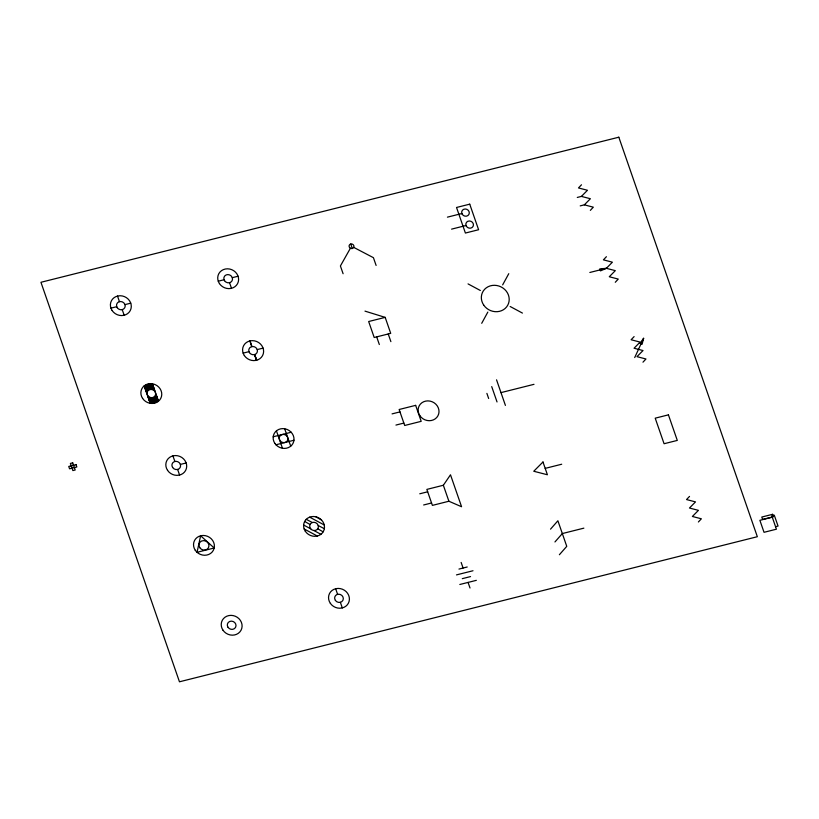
<?xml version="1.0" encoding="UTF-8"?>
<svg xmlns="http://www.w3.org/2000/svg" width="819" height="819" viewBox="0 0 819 819"><rect width="100%" height="100%" fill="white"/><g stroke="black" fill="none" stroke-linecap="round" stroke-linejoin="round"><path stroke-width="1.23" d="M643.632 338.278L642.086 344.267L640.079 343.335L643.632 338.278L634.705 357.555M481.715 323.31L487.827 312.09M502.651 284.889L508.773 273.679M350.399 248.229L340.407 265.97L343.1 273.73M443.355 485.257L450.491 474.785L461.578 506.746L448.894 501.238L432.391 505.384L426.853 489.404L443.355 485.257L448.894 501.238M550.522 529.166L557.893 520.771L566.758 546.345L559.387 554.729M554.954 541.953L562.325 533.558L583.865 528.153M590.345 210.36L593.325 207.176L584.346 204.842L580.21 205.876M615.274 282.279L618.263 279.084L609.275 276.75L615.325 270.639L606.357 268.325L599.815 268.878L600.511 270.874L606.357 268.325L612.397 262.193L603.419 259.848L606.408 256.705M642.976 362.172L645.966 358.988L636.977 356.654L643.028 350.542L634.06 348.229L640.1 342.096L631.121 339.752L634.111 336.609M698.392 521.979L701.371 518.796L692.383 516.461L698.443 510.35L689.465 508.026L695.505 501.893L686.527 499.559L689.526 496.416M581.48 184.797L578.48 187.94L587.469 190.274L581.418 196.386L577.282 197.451M584.346 204.842L590.397 198.73L581.418 196.406M447.43 217.148L461.875 213.524M110.934 308.149L116.718 306.695M124.969 304.617L130.753 303.173M218.253 281.204L224.037 279.75M232.289 277.672L238.073 276.228M451.586 229.136L466.031 225.501M243.12 353.132L248.966 351.658M257.227 349.59L263.073 348.116M385.176 317.373L368.663 321.519L374.201 337.5L390.714 333.353L385.176 317.373L364.987 311.128M589.844 272.471L606.357 268.325M71.212 465.786L73.536 465.202M273.177 436.783L291.185 432.258M180.375 464.424L186.159 462.97M392.066 413.882L399.979 411.896M275.952 444.778L293.96 440.253M500.982 392.618L533.998 384.326M395.946 425.071L403.849 423.085M419.768 493.785L427.682 491.799M545.188 468.376L561.701 464.23M423.648 504.975L431.562 502.989M458.957 569.072L467.209 566.994M456.49 574.897L473.003 570.751M462.285 578.654L470.536 576.586M459.817 584.49L476.33 580.343M772.256 517.219L759.878 520.321L764.035 532.309L776.412 529.197L771.805 515.816L774.283 515.202L778.05 526.064L775.573 526.689M306.214 519.348L312.346 522.502M318.222 525.532L324.355 528.695M353.716 247.389A2.477 2.273 26.3 0 1 349.508 247.43A2.477 2.273 26.3 0 1 351.32 243.939A2.477 2.273 26.3 0 1 353.716 247.389L373.423 257.678L376.116 265.438M468.048 283.896L480.343 290.489M510.145 306.49L522.43 313.083M309.664 517.147L324.252 524.979M303.624 525.02L310.688 528.808M313.861 530.507L320.925 534.305M304.156 528.961L317.301 536.015M304.648 521.457L310.053 524.488M317.752 528.808L323.157 531.848M315.817 516.789L321.529 520.014M256.685 360.217L254.586 354.596L256.439 360.278M496.549 379.832L505.415 405.405M491.717 386.609L497.031 401.945M486.885 393.376L488.656 398.495M388.237 333.978L390.888 341.636M350.747 244.011L352.293 248.495M461.148 562.438L463.083 568.028M468.069 582.411L470.014 588.011M376.679 336.875L379.33 344.533M284.674 428.767L290.725 446.201M249.918 340.929L251.883 346.591M254.658 354.576L256.613 360.237M229.545 282.709L231.49 288.298M335.657 588.738L337.592 594.328M340.366 602.313L342.301 607.913M276.423 430.835L282.463 448.269M152.426 383.794L158.466 401.228M117.516 296.068L119.461 301.658M122.226 309.654L124.171 315.243M172.922 455.876L174.867 461.466M177.641 469.461L179.576 475.051M144.164 385.872L150.215 403.306M71.069 465.868L71.888 468.222M249.99 340.909L251.812 346.601M158.323 400.819A10.207 9.347 26.3 0 1 150.072 402.887M144.308 386.281A10.207 9.347 26.3 0 1 152.569 384.213M157.995 399.877A9.285 8.497 26.3 0 1 149.744 401.955M157.698 399.027A8.456 7.75 26.3 0 1 149.447 401.095M157.35 397.993A7.514 6.88 26.3 0 1 149.089 400.071M145.291 389.097A7.514 6.88 26.3 0 1 153.542 387.029M157.002 397.01A6.665 6.102 26.3 0 1 148.751 399.088M156.593 395.823A5.743 5.262 26.3 0 1 148.341 397.901M146.038 391.287A5.743 5.262 26.3 0 1 154.32 389.209M156.101 394.4A4.894 4.474 26.3 0 1 147.84 396.468M144.605 387.131A9.367 8.579 26.3 0 1 152.856 385.053M144.963 388.155A8.385 7.678 26.3 0 1 153.214 386.087M145.659 390.182A6.583 6.03 26.3 0 1 153.921 388.114M146.611 392.925A4.791 4.382 26.3 0 1 154.873 390.858M158.159 400.337A9.736 8.917 26.3 0 1 149.908 402.416M144.472 386.752A9.736 8.917 26.3 0 1 152.733 384.684M157.842 399.437A8.845 8.098 26.3 0 1 149.59 401.505M144.789 387.663A8.845 8.098 26.3 0 1 153.051 385.595M157.514 398.495A7.965 7.289 26.3 0 1 149.263 400.563M145.117 388.605A7.965 7.289 26.3 0 1 153.368 386.537M157.176 397.502A7.084 6.48 26.3 0 1 148.925 399.58M145.465 389.598A7.084 6.48 26.3 0 1 153.716 387.52M156.808 396.427A6.194 5.672 26.3 0 1 148.546 398.505M145.833 390.673A6.194 5.672 26.3 0 1 154.085 388.595M156.368 395.167A5.313 4.863 26.3 0 1 148.106 397.235M146.273 391.932A5.313 4.863 26.3 0 1 154.525 389.864M200.635 535.78L197.041 552.313L214.199 548.003L200.635 535.78M542.977 461.988L533.753 471.253L547.409 474.764L542.977 461.988M618.816 137.203L40.95 282.289L179.463 681.797L757.34 536.711L618.816 137.203M469.737 204.166L456.531 207.473L465.397 233.046L478.603 229.73L469.737 204.166M72.717 462.848L70.393 463.431L72.871 470.577L75.194 469.993L72.717 462.848M76.024 464.619L68.745 466.451L69.564 468.806L76.843 466.973L76.024 464.619M415.653 405.354L399.14 409.5L404.688 425.481L421.191 421.335L415.653 405.354M668.427 414.854L655.21 418.171L664.076 443.734L677.293 440.417L668.427 414.854M772.634 514.312L761.793 517.035L762.622 519.43L773.464 516.707L772.634 514.312M142.608 398.433A10.616 9.726 26.3 0 0 160.678 398.566A10.616 9.726 26.3 0 0 150.676 383.64A10.616 9.726 26.3 0 0 142.608 398.433M147.686 395.587A4.423 4.054 26.3 0 0 155.221 395.638A4.423 4.054 26.3 0 0 151.044 389.424A4.423 4.054 26.3 0 0 147.686 395.587M112.131 310.544A10.616 9.726 26.3 0 0 130.201 310.677A10.616 9.726 26.3 0 0 120.198 295.751A10.616 9.726 26.3 0 0 112.131 310.544M117.219 307.688A4.423 4.054 26.3 0 0 124.744 307.749A4.423 4.054 26.3 0 0 120.577 301.525A4.423 4.054 26.3 0 0 117.219 307.688M167.547 470.341A10.616 9.726 26.3 0 0 185.606 470.485A10.616 9.726 26.3 0 0 175.604 455.559A10.616 9.726 26.3 0 0 167.547 470.341M172.625 467.495A4.423 4.054 26.3 0 0 180.149 467.557A4.423 4.054 26.3 0 0 175.983 461.332A4.423 4.054 26.3 0 0 172.625 467.495M199.785 547.696A5.078 4.648 26.3 0 0 208.425 547.768A5.078 4.648 26.3 0 0 203.644 540.622A5.078 4.648 26.3 0 0 199.785 547.696M195.25 550.245A10.616 9.726 26.3 0 0 213.309 550.388A10.616 9.726 26.3 0 0 203.307 535.462A10.616 9.726 26.3 0 0 195.25 550.245M228.03 627.303A4.423 4.054 26.3 0 0 235.555 627.364A4.423 4.054 26.3 0 0 231.388 621.14A4.423 4.054 26.3 0 0 228.03 627.303M222.952 630.149A10.616 9.726 26.3 0 0 241.011 630.292A10.616 9.726 26.3 0 0 231.009 615.366A10.616 9.726 26.3 0 0 222.952 630.149M224.539 280.743A4.423 4.054 26.3 0 0 232.064 280.804A4.423 4.054 26.3 0 0 227.897 274.58A4.423 4.054 26.3 0 0 224.539 280.743M219.451 283.599A10.616 9.726 26.3 0 0 237.52 283.732A10.616 9.726 26.3 0 0 227.518 268.806A10.616 9.726 26.3 0 0 219.451 283.599M244.328 355.538A10.688 9.787 26.3 0 0 262.52 355.681A10.688 9.787 26.3 0 0 252.447 340.653A10.688 9.787 26.3 0 0 244.328 355.538M249.467 352.661A4.423 4.054 26.3 0 0 256.992 352.713A4.423 4.054 26.3 0 0 252.825 346.498A4.423 4.054 26.3 0 0 249.467 352.661M279.944 440.55A4.423 4.054 26.3 0 0 287.469 440.612A4.423 4.054 26.3 0 0 283.302 434.387A4.423 4.054 26.3 0 0 279.944 440.55M274.867 443.396A10.616 9.726 26.3 0 0 292.926 443.54A10.616 9.726 26.3 0 0 282.924 428.613A10.616 9.726 26.3 0 0 274.867 443.396M310.411 528.45A4.423 4.054 26.3 0 0 317.946 528.501A4.423 4.054 26.3 0 0 313.769 522.287A4.423 4.054 26.3 0 0 310.411 528.45M305.333 531.296A10.616 9.726 26.3 0 0 323.403 531.429A10.616 9.726 26.3 0 0 313.401 516.502A10.616 9.726 26.3 0 0 305.333 531.296M330.374 603.368A10.616 9.726 26.3 0 0 348.413 603.183A10.616 9.726 26.3 0 0 338.134 588.421A10.616 9.726 26.3 0 0 330.374 603.368M335.391 600.419A4.423 4.054 26.3 0 0 342.905 600.347A4.423 4.054 26.3 0 0 338.626 594.195A4.423 4.054 26.3 0 0 335.391 600.419M419.86 415.683A10.616 9.726 26.3 0 0 437.919 415.817A10.616 9.726 26.3 0 0 427.917 400.89A10.616 9.726 26.3 0 0 419.86 415.683M466.472 226.382A3.87 3.542 26.3 0 0 473.054 226.423A3.87 3.542 26.3 0 0 469.41 220.987A3.87 3.542 26.3 0 0 466.472 226.382M462.315 214.394A3.87 3.542 26.3 0 0 468.898 214.445A3.87 3.542 26.3 0 0 465.253 208.999A3.87 3.542 26.3 0 0 462.315 214.394M483.66 305.016A14.158 12.961 26.3 0 0 507.749 305.2A14.158 12.961 26.3 0 0 494.41 285.299A14.158 12.961 26.3 0 0 483.66 305.016"/></g></svg>
